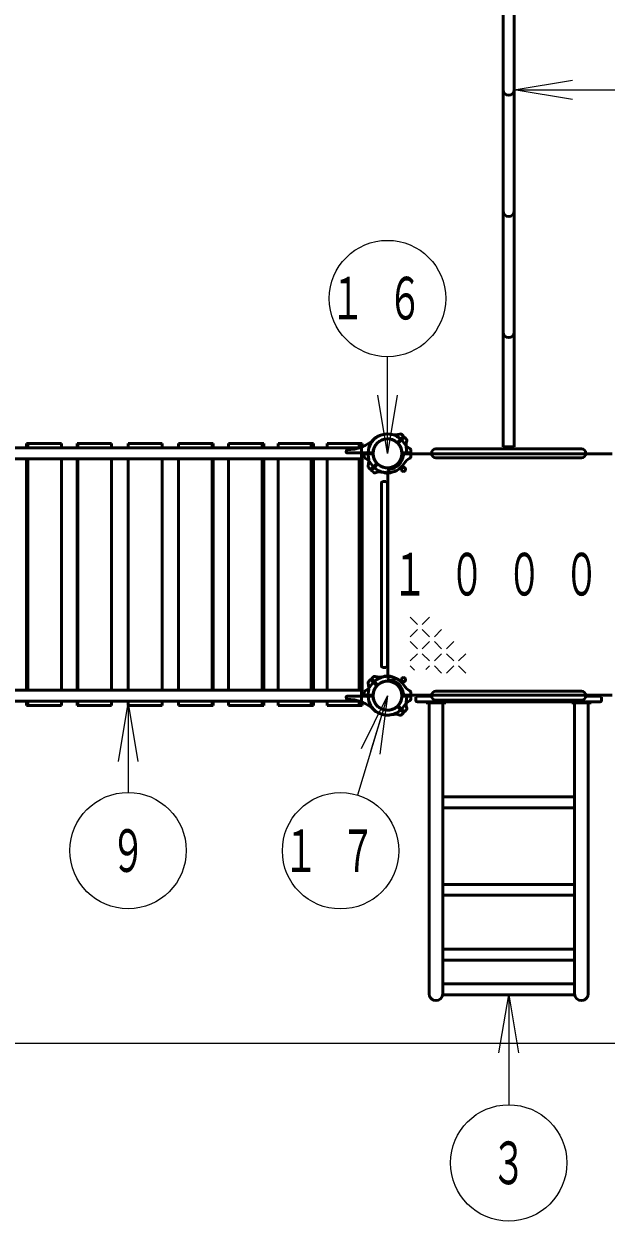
# Model space of a CAD drawing. Units: millimetres on the paper, scale 1:60. Extents: x -385 to 0, y -594 to 267.
# Drawn here: x -233 to -203, y 102.8 to 164.6 of the extents above; entities that cross this region are included whole.
import ezdxf
from ezdxf.enums import TextEntityAlignment as Align

# ---------------------------------------------------------------- set-up
doc = ezdxf.new("R2010")
doc.units = ezdxf.units.MM
doc.layers.add('LY_1', color=140, linetype='Continuous', lineweight=50)
doc.styles.add('ＭＳ ゴシック', font='')
doc.styles.get('ＭＳ ゴシック').set_extended_font_data('MS Gothic')

msp = doc.modelspace()

# ---------------------------------------------------------------- linework, layer by layer
at = {"layer": 'LY_1'}
for p, q in [((-208.26, 142.765), (-208.26, 179.599)), ((-207.693, 142.765), (-207.693, 179.599)), ((-214.806, 143.247), (-214.807, 143.249)), ((-213.692, 143.002), (-213.414, 143.28)), ((-213.415, 143.328), (-213.511, 143.417)), ((-237.887, 142.715), (-226.726, 142.715)), ((-231.036, 142.932), (-232.843, 142.932)), ((-232.843, 142.715), (-232.843, 142.932)), ((-232.763, 142.715), (-232.763, 142.932)), ((-231.036, 142.715), (-231.036, 142.932)), ((-228.449, 142.932), (-230.233, 142.932)), ((-230.233, 142.715), (-230.233, 142.932)), ((-230.193, 142.715), (-230.193, 142.932)), ((-228.449, 142.715), (-228.449, 142.932)), ((-227.601, 142.932), (-225.851, 142.932)), ((-227.601, 142.715), (-227.601, 142.932)), ((-215.566, 142.715), (-226.726, 142.715)), ((-225.851, 142.715), (-225.851, 142.932)), ((-225.003, 142.715), (-225.003, 142.932)), ((-225.003, 142.932), (-223.219, 142.932)), ((-223.259, 142.715), (-223.259, 142.932)), ((-223.219, 142.715), (-223.219, 142.932)), ((-222.417, 142.715), (-222.417, 142.932)), ((-222.417, 142.932), (-220.609, 142.932)), ((-220.689, 142.715), (-220.689, 142.932)), ((-220.609, 142.715), (-220.609, 142.932)), ((-219.858, 142.715), (-219.858, 142.932)), ((-219.858, 142.932), (-218.039, 142.932)), ((-218.158, 142.715), (-218.158, 142.932)), ((-218.039, 142.715), (-218.039, 142.932)), ((-217.342, 142.715), (-217.342, 142.932)), ((-217.342, 142.932), (-215.524, 142.932)), ((-215.681, 142.715), (-215.681, 142.932)), ((-215.566, 142.149), (-215.566, 142.715)), ((-215.524, 142.715), (-215.524, 142.932)), ((-215.041, 143.011), (-215.043, 143.013)), ((-213.656, 142.967), (-213.379, 143.244)), ((-213.331, 143.243), (-213.241, 143.147)), ((-211.726, 142.659), (-204.226, 142.659)), ((-207.693, 142.765), (-208.26, 142.765)), ((-237.887, 142.149), (-226.726, 142.149)), ((-232.843, 130.215), (-232.843, 142.149)), ((-232.763, 130.215), (-232.763, 142.149)), ((-231.036, 130.215), (-231.036, 142.149)), ((-230.233, 130.215), (-230.233, 142.149)), ((-230.193, 130.215), (-230.193, 142.149)), ((-228.449, 130.215), (-228.449, 142.149)), ((-227.601, 130.215), (-227.601, 142.149)), ((-215.566, 142.149), (-226.726, 142.149)), ((-225.851, 130.215), (-225.851, 142.149)), ((-225.003, 130.215), (-225.003, 142.149)), ((-223.259, 130.215), (-223.259, 142.149)), ((-223.219, 130.215), (-223.219, 142.149)), ((-222.417, 130.215), (-222.417, 142.149)), ((-220.689, 130.215), (-220.689, 142.149)), ((-220.609, 130.215), (-220.609, 142.149)), ((-219.858, 130.215), (-219.858, 142.149)), ((-218.158, 130.215), (-218.158, 142.149)), ((-218.039, 130.215), (-218.039, 142.149)), ((-217.342, 130.215), (-217.342, 142.149)), ((-216.35, 142.492), (-216.346, 142.579)), ((-215.007, 142.457), (-216.317, 142.457)), ((-215.681, 130.215), (-215.681, 142.149)), ((-215.524, 130.215), (-215.524, 142.149)), ((-215.433, 142.372), (-215.429, 142.251)), ((-215.007, 142.407), (-215.4, 142.407)), ((-213.445, 142.457), (-213.052, 142.457)), ((-213.445, 142.407), (-213.052, 142.407)), ((-207.976, 142.407), (-213.316, 142.407)), ((-213.019, 142.372), (-213.024, 142.241)), ((-213.019, 142.491), (-213.023, 142.613)), ((-211.726, 142.205), (-204.226, 142.205)), ((-207.976, 142.407), (-202.636, 142.407)), ((-215.122, 141.62), (-215.205, 141.709)), ((-214.796, 141.897), (-215.074, 141.62)), ((-214.761, 141.862), (-215.039, 141.584)), ((-215.038, 141.536), (-214.949, 141.454)), ((-214.393, 141.446), (-214.393, 141.443)), ((-214.201, 136.182), (-214.201, 141.522)), ((-214.06, 141.446), (-214.06, 141.443)), ((-214.543, 140.89), (-214.543, 131.474)), ((-214.46, 140.974), (-214.31, 140.974)), ((-214.226, 140.89), (-214.226, 131.474)), ((-214.201, 136.182), (-214.201, 130.842)), ((-215.038, 130.828), (-214.949, 130.91)), ((-214.46, 131.39), (-214.31, 131.39)), ((-214.393, 130.918), (-214.393, 130.921)), ((-214.06, 130.918), (-214.06, 130.921)), ((-215.122, 130.743), (-215.205, 130.655)), ((-214.796, 130.467), (-215.074, 130.744)), ((-214.761, 130.502), (-215.039, 130.78)), ((-237.887, 130.215), (-226.726, 130.215)), ((-215.566, 130.215), (-226.726, 130.215)), ((-216.35, 129.872), (-216.346, 129.784)), ((-215.007, 129.907), (-216.317, 129.907)), ((-215.566, 129.649), (-215.566, 130.215)), ((-215.433, 129.991), (-215.429, 130.113)), ((-215.007, 129.957), (-215.4, 129.957)), ((-213.445, 129.957), (-213.052, 129.957)), ((-213.445, 129.907), (-213.052, 129.907)), ((-207.976, 129.957), (-213.316, 129.957)), ((-213.019, 129.991), (-213.024, 130.122)), ((-213.019, 129.872), (-213.023, 129.751)), ((-212.768, 129.699), (-212.768, 129.849)), ((-212.76, 129.905), (-212.76, 129.959)), ((-212.76, 129.959), (-211.951, 129.959)), ((-212.76, 129.905), (-211.951, 129.905)), ((-204.226, 130.159), (-211.726, 130.159)), ((-204.226, 129.705), (-211.726, 129.705)), ((-207.976, 129.957), (-202.636, 129.957)), ((-203.193, 129.959), (-204.001, 129.959)), ((-203.193, 129.905), (-204.001, 129.905)), ((-203.193, 129.905), (-203.193, 129.959)), ((-203.185, 129.699), (-203.185, 129.849)), ((-237.887, 129.649), (-226.726, 129.649)), ((-232.843, 129.432), (-232.843, 129.649)), ((-231.036, 129.432), (-232.843, 129.432)), ((-232.763, 129.432), (-232.763, 129.649)), ((-231.036, 129.432), (-231.036, 129.649)), ((-230.233, 129.432), (-230.233, 129.649)), ((-228.449, 129.432), (-230.233, 129.432)), ((-230.193, 129.432), (-230.193, 129.649)), ((-228.449, 129.432), (-228.449, 129.649)), ((-227.601, 129.432), (-227.601, 129.649)), ((-227.601, 129.432), (-225.851, 129.432)), ((-215.566, 129.649), (-226.726, 129.649)), ((-225.851, 129.432), (-225.851, 129.649)), ((-225.003, 129.432), (-225.003, 129.649)), ((-225.003, 129.432), (-223.219, 129.432)), ((-223.259, 129.432), (-223.259, 129.649)), ((-223.219, 129.432), (-223.219, 129.649)), ((-222.417, 129.432), (-222.417, 129.649)), ((-222.417, 129.432), (-220.609, 129.432)), ((-220.689, 129.432), (-220.689, 129.649)), ((-220.609, 129.432), (-220.609, 129.649)), ((-219.858, 129.432), (-219.858, 129.649)), ((-219.858, 129.432), (-218.039, 129.432)), ((-218.158, 129.432), (-218.158, 129.649)), ((-218.039, 129.432), (-218.039, 129.649)), ((-217.342, 129.432), (-217.342, 129.649)), ((-217.342, 129.432), (-215.524, 129.432)), ((-215.681, 129.432), (-215.681, 129.649)), ((-215.524, 129.432), (-215.524, 129.649)), ((-215.041, 129.353), (-215.043, 129.351)), ((-214.806, 129.117), (-214.807, 129.115)), ((-213.692, 129.362), (-213.414, 129.084)), ((-213.656, 129.397), (-213.379, 129.12)), ((-213.331, 129.12), (-213.241, 129.216)), ((-212.685, 129.615), (-203.268, 129.615)), ((-212.226, 129.562), (-212.226, 129.615)), ((-212.226, 129.562), (-211.226, 129.562)), ((-212.082, 114.562), (-212.082, 129.562)), ((-211.37, 114.562), (-211.37, 129.562)), ((-211.226, 129.562), (-211.226, 129.615)), ((-204.726, 129.562), (-204.726, 129.615)), ((-203.726, 129.562), (-204.726, 129.562)), ((-204.582, 114.562), (-204.582, 129.562)), ((-203.87, 114.562), (-203.87, 129.562)), ((-203.726, 129.562), (-203.726, 129.615)), ((-213.415, 129.036), (-213.511, 128.947)), ((-204.582, 124.715), (-211.37, 124.715)), ((-204.582, 124.148), (-211.37, 124.148)), ((-204.582, 120.203), (-211.37, 120.203)), ((-204.582, 119.637), (-211.37, 119.637)), ((-204.582, 116.855), (-211.37, 116.855)), ((-204.582, 116.288), (-211.37, 116.288)), ((-204.582, 115.073), (-211.37, 115.073)), ((-204.582, 114.506), (-211.37, 114.506))]:
    msp.add_line(p, q, dxfattribs=at)
at = {"layer": 'LY_1', "color": 7, "lineweight": 13}
for p, q in [((-207.693, 161.182), (-204.693, 161.682)), ((-204.693, 160.682), (-207.693, 161.182)), ((-207.693, 161.182), (-204.693, 161.182)), ((-207.693, 161.182), (-200.063, 161.182)), ((-214.226, 142.432), (-214.226, 147.418)), ((-214.226, 142.432), (-214.726, 145.432)), ((-213.726, 145.432), (-214.226, 142.432)), ((-214.226, 142.432), (-214.226, 145.432)), ((-212.683, 133.6), (-213.058, 133.975)), ((-212.058, 133.975), (-212.433, 133.6)), ((-212.683, 133.35), (-213.058, 132.975)), ((-212.058, 132.975), (-212.433, 133.35)), ((-211.433, 133.35), (-211.808, 132.975)), ((-212.683, 132.35), (-213.058, 132.725)), ((-212.058, 132.725), (-212.433, 132.35)), ((-211.433, 132.35), (-211.808, 132.725)), ((-210.808, 132.725), (-211.183, 132.35)), ((-212.683, 132.1), (-213.058, 131.725)), ((-212.058, 131.725), (-212.433, 132.1)), ((-211.433, 132.1), (-211.808, 131.725)), ((-210.808, 131.725), (-211.183, 132.1)), ((-210.183, 132.1), (-210.558, 131.725)), ((-212.835, 131.253), (-213.058, 131.475)), ((-212.058, 131.475), (-212.257, 131.276)), ((-211.433, 131.1), (-211.808, 131.475)), ((-210.808, 131.475), (-211.183, 131.1)), ((-210.183, 131.1), (-210.558, 131.475)), ((-214.226, 129.932), (-215.777, 124.805)), ((-215.573, 127.205), (-214.226, 129.932)), ((-214.226, 129.932), (-215.095, 127.06)), ((-214.226, 129.932), (-214.616, 126.916)), ((-228.101, 126.54), (-227.601, 129.54)), ((-227.601, 129.54), (-227.101, 126.54)), ((-227.601, 129.54), (-227.601, 126.54)), ((-227.601, 129.54), (-227.601, 124.944)), ((-208.476, 111.506), (-207.976, 114.506)), ((-207.976, 114.506), (-207.476, 111.506)), ((-207.976, 114.506), (-207.976, 111.506)), ((-207.976, 114.506), (-207.976, 108.836)), ((-177.444, 111.996), (-371.946, 111.996))]:
    msp.add_line(p, q, dxfattribs=at)
for centre in [(-214.226, 150.418), (-227.601, 121.944), (-216.646, 121.933), (-207.976, 105.836)]:
    msp.add_circle(centre, 3, dxfattribs=at)
at = {"layer": 'LY_1'}
for centre, radius in [((-214.226, 142.432), 0.743), ((-214.226, 142.432), 0.743), ((-214.226, 142.432), 0.743), ((-213.401, 141.607), 0.108), ((-214.226, 129.932), 0.743), ((-213.401, 130.757), 0.108)]:
    msp.add_circle(centre, radius, dxfattribs=at)
for centre, radius, start, end in [((-207.976, 161.182), 0.283, 180, 0), ((-207.976, 154.932), 0.283, 180, 0), ((-207.976, 148.682), 0.283, 180, 0), ((-214.226, 142.432), 1.017, 126.37307, 135), ((-214.226, 142.432), 1, 77.72719, 135), ((-214.226, 142.432), 1, 90, 132.21724), ((-214.819, 143.237), 0.0167, 45, 126.37307), ((-214.226, 142.432), 1, 32.7272, 90), ((-213.837, 144.223), 0.833, 257.72719, 287.54116), ((-213.56, 143.349), 0.0833, 47, 107.54116), ((-213.437, 143.303), 0.0333, 315, 47), ((-213.355, 143.221), 0.0333, 43, 135), ((-216.354, 144.777), 2.167, 271.08415, 312.21724), ((-214.226, 142.432), 1, 135, 192.27281), ((-215.031, 143.025), 0.0167, 143.62693, 225), ((-214.226, 142.432), 1.017, 135, 143.62693), ((-214.226, 142.432), 0.75, 135, 220.72934), ((-214.226, 142.432), 0.75, 90, 175.72934), ((-214.226, 142.432), 0.75, 49.27066, 135), ((-214.226, 142.432), 0.75, 4.27066, 90), ((-213.715, 143.025), 0.0333, 229.27066, 315), ((-214.226, 142.432), 0.75, 315, 40.72934), ((-213.633, 142.943), 0.0333, 135, 220.72934), ((-212.684, 143.423), 0.833, 212.72719, 242.54116), ((-212.435, 142.822), 0.833, 162.45884, 192.27281), ((-214.226, 142.432), 1, 358.56746, 12.27281), ((-213.309, 143.098), 0.0833, 342.45884, 43), ((-213.107, 142.61), 0.0833, 2, 62.54116), ((-213.107, 142.61), 0.0833, 2, 62.54116), ((-211.726, 142.432), 0.227, 90, 270), ((-204.226, 142.432), 0.227, 270, 90), ((-216.317, 142.49), 0.0333, 177, 270), ((-216.312, 142.578), 0.0333, 91.08415, 177), ((-215.4, 142.374), 0.0333, 90, 182), ((-215.346, 142.254), 0.0833, 182, 242.54116), ((-215.769, 141.441), 0.833, 32.7272, 62.54116), ((-216.018, 142.042), 0.833, 342.45884, 12.27281), ((-215.007, 142.49), 0.0333, 270, 355.72934), ((-215.007, 142.374), 0.0333, 4.27066, 90), ((-214.226, 142.432), 0.75, 184.27066, 270), ((-214.226, 142.432), 0.75, 270, 355.72934), ((-214.226, 142.432), 0.833, 276.78718, 353.21282), ((-213.445, 142.49), 0.0333, 184.27066, 270), ((-213.445, 142.374), 0.0333, 90, 175.72934), ((-213.316, 142.324), 0.0833, 90, 173.21282), ((-212.684, 141.441), 0.833, 117.45884, 147.27281), ((-213.107, 142.254), 0.0833, 297.45884, 358), ((-213.052, 142.49), 0.0333, 270, 2), ((-213.052, 142.374), 0.0333, 358, 90), ((-215.144, 141.766), 0.0833, 162.45884, 223), ((-215.097, 141.643), 0.0333, 223, 315), ((-214.226, 142.432), 1, 212.72719, 270), ((-215.015, 141.561), 0.0333, 135, 227), ((-214.892, 141.514), 0.0833, 227, 287.54116), ((-214.616, 140.64), 0.833, 77.72719, 107.54116), ((-214.82, 141.921), 0.0333, 315, 40.72934), ((-214.737, 141.838), 0.0333, 49.27066, 135), ((-214.226, 142.432), 0.75, 229.27066, 315), ((-214.226, 142.432), 1, 257.72719, 271.43254), ((-214.376, 141.443), 0.0167, 180, 261.37307), ((-214.226, 142.432), 1.017, 261.37307, 270), ((-214.226, 142.432), 1, 270, 327.27281), ((-214.226, 142.432), 1.017, 270, 278.62693), ((-214.118, 141.522), 0.0833, 96.78718, 180), ((-214.076, 141.443), 0.0167, 278.62693, 0), ((-214.46, 140.89), 0.0833, 90, 180), ((-214.31, 140.89), 0.0833, 0, 90), ((-214.226, 129.932), 1, 90, 147.27281), ((-214.892, 130.849), 0.0833, 72.45884, 133), ((-214.616, 131.723), 0.833, 252.45884, 282.27281), ((-214.46, 131.474), 0.0833, 180, 270), ((-214.226, 129.932), 1, 88.56746, 102.27281), ((-214.376, 130.921), 0.0167, 98.62693, 180), ((-214.226, 129.932), 1.017, 90, 98.62693), ((-214.31, 131.474), 0.0833, 270, 0), ((-214.226, 129.932), 1.017, 81.37307, 90), ((-214.226, 129.932), 1, 32.7272, 90), ((-214.076, 130.921), 0.0167, 0, 81.37307), ((-215.769, 130.923), 0.833, 297.45884, 327.27281), ((-215.144, 130.598), 0.0833, 137, 197.54116), ((-216.018, 130.322), 0.833, 347.72719, 17.54116), ((-215.097, 130.721), 0.0333, 45, 137), ((-215.015, 130.803), 0.0333, 133, 225), ((-214.226, 129.932), 0.75, 139.27066, 225), ((-214.226, 129.932), 0.75, 90, 175.72934), ((-214.82, 130.443), 0.0333, 319.27066, 45), ((-214.737, 130.525), 0.0333, 225, 310.72934), ((-214.226, 129.932), 0.75, 45, 130.72934), ((-214.226, 129.932), 0.75, 4.27066, 90), ((-214.118, 130.842), 0.0833, 180, 263.21282), ((-214.226, 129.932), 0.833, 6.78718, 83.21282), ((-214.226, 129.932), 0.75, 319.27066, 45), ((-212.684, 130.923), 0.833, 212.72719, 242.54116), ((-216.317, 129.874), 0.0333, 90, 183), ((-216.312, 129.786), 0.0333, 183, 268.91585), ((-216.354, 127.587), 2.167, 47.78276, 88.91585), ((-215.4, 129.99), 0.0333, 178, 270), ((-215.346, 130.11), 0.0833, 117.45884, 178), ((-214.226, 129.932), 1, 167.72719, 225), ((-215.007, 129.99), 0.0333, 270, 355.72934), ((-215.007, 129.874), 0.0333, 4.27066, 90), ((-214.226, 129.932), 0.75, 184.27066, 270), ((-214.226, 129.932), 0.75, 270, 355.72934), ((-213.445, 129.99), 0.0333, 184.27066, 270), ((-213.445, 129.874), 0.0333, 90, 175.72934), ((-213.316, 130.04), 0.0833, 186.78718, 270), ((-212.684, 128.941), 0.833, 117.45884, 147.27281), ((-212.435, 129.542), 0.833, 167.72719, 197.54116), ((-214.226, 129.932), 1, 347.72719, 1.43254), ((-213.107, 130.11), 0.0833, 2, 62.54116), ((-213.107, 129.754), 0.0833, 297.45884, 358), ((-213.107, 129.754), 0.0833, 297.45884, 358), ((-213.052, 129.99), 0.0333, 270, 2), ((-213.052, 129.874), 0.0333, 358, 90), ((-212.685, 129.699), 0.0833, 180, 270), ((-211.726, 129.932), 0.227, 90, 270), ((-204.226, 129.932), 0.227, 270, 90), ((-203.268, 129.699), 0.0833, 270, 0), ((-215.031, 129.339), 0.0167, 135, 216.37307), ((-214.226, 129.932), 1.017, 216.37307, 225), ((-214.226, 129.932), 1.017, 225, 233.62693), ((-214.226, 129.932), 1, 225, 282.27281), ((-214.226, 129.932), 1, 227.78276, 270), ((-214.819, 129.127), 0.0167, 233.62693, 315), ((-214.226, 129.932), 0.75, 225, 310.72934), ((-214.226, 129.932), 1, 270, 327.27281), ((-213.715, 129.338), 0.0333, 45, 130.72934), ((-213.633, 129.421), 0.0333, 139.27066, 225), ((-213.437, 129.061), 0.0333, 313, 45), ((-213.355, 129.143), 0.0333, 225, 317), ((-213.309, 129.266), 0.0833, 317, 17.54116), ((-213.837, 128.14), 0.833, 72.45884, 102.27281), ((-213.56, 129.014), 0.0833, 252.45884, 313), ((-211.726, 114.562), 0.356, 180, 0), ((-204.226, 114.562), 0.356, 180, 0)]:
    msp.add_arc(centre, radius, start, end, dxfattribs=at)

# ---------------------------------------------------------------- texts
at = {"layer": 'LY_1', "color": 7, "style": 'ＭＳ ゴシック', "width": 0.6}
for s, p in [('９', (-227.601, 121.944)), ('３', (-207.976, 105.836))]:
    msp.add_text(s, height=2.199, dxfattribs=at).set_placement(p, align=Align.MIDDLE_CENTER)
at = {"layer": 'LY_1', "color": 7, "char_height": 2.199, "style": 'ＭＳ ゴシック'}
for s, insert, attachment_point in [('\\T1.64;\\W0.6;１６', (-214.226, 150.418), 5), ('\\T1.64;\\W0.6;１０００', (-213.976, 136.182), 4), ('\\T1.64;\\W0.6;１７', (-216.646, 121.933), 5)]:
    msp.add_mtext(s, dxfattribs=dict(at, insert=insert, attachment_point=attachment_point))

doc.saveas('drawing.dxf')
